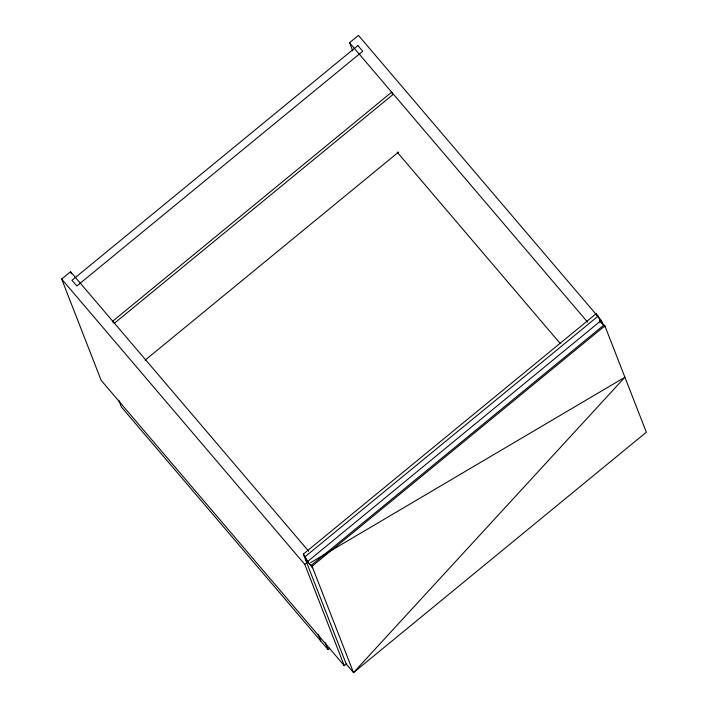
<?xml version="1.0" encoding="UTF-8"?>
<svg xmlns="http://www.w3.org/2000/svg" width="708" height="708" viewBox="0 0 708 708"><rect width="100%" height="100%" fill="white"/><g stroke="black" fill="none" stroke-linecap="round" stroke-linejoin="round"><path stroke-width="1.06" d="M346.672 663.67L344.247 665.662L101.147 380.311L61.658 279.041L70.561 271.73L308.644 551.187M352.726 50.896L349.54 42.71L358.443 35.4L601.543 320.751L603.136 324.848M114.572 323.096L392.692 94.775L391.674 92.173L112.705 321.193L113.377 322.928M145.167 360.133L398.631 152.052M303.351 554.09L596.18 313.697C599.534 317.565 600.26 322.91 604.88 325.875L646.342 432.207L353.513 672.6L346.221 664.042L303.351 554.09C306.714 557.957 307.44 563.294 312.06 566.267L353.513 672.6L624.907 377.231L310.644 562.648M305.378 556.461L598.207 316.078M307.414 561.674L600.234 321.282M344.247 665.662L304.759 564.391L307.192 562.4M599.924 322.078L601.543 320.751M312.06 566.267L604.88 325.875M118.785 400.268L121.413 407.02L328.052 649.563L329.76 648.165M599.534 320.459L602.782 324.273M604.172 325.91L605.499 327.468M349.54 42.71L587.613 322.167M397.161 152.123L560.276 343.592M305.387 559.293L312.679 567.851M61.658 279.041L304.759 564.391M604.694 326.512L604.066 324.919L311.246 565.311L311.865 566.904M596.18 313.697L596.977 315.75M325.414 642.811L328.052 649.563M318.122 634.253L320.759 641.005M70.561 271.73L71.366 273.775M357.859 45.578L71.968 280.279L76.827 285.988L362.726 51.277L357.859 45.578"/></g></svg>
